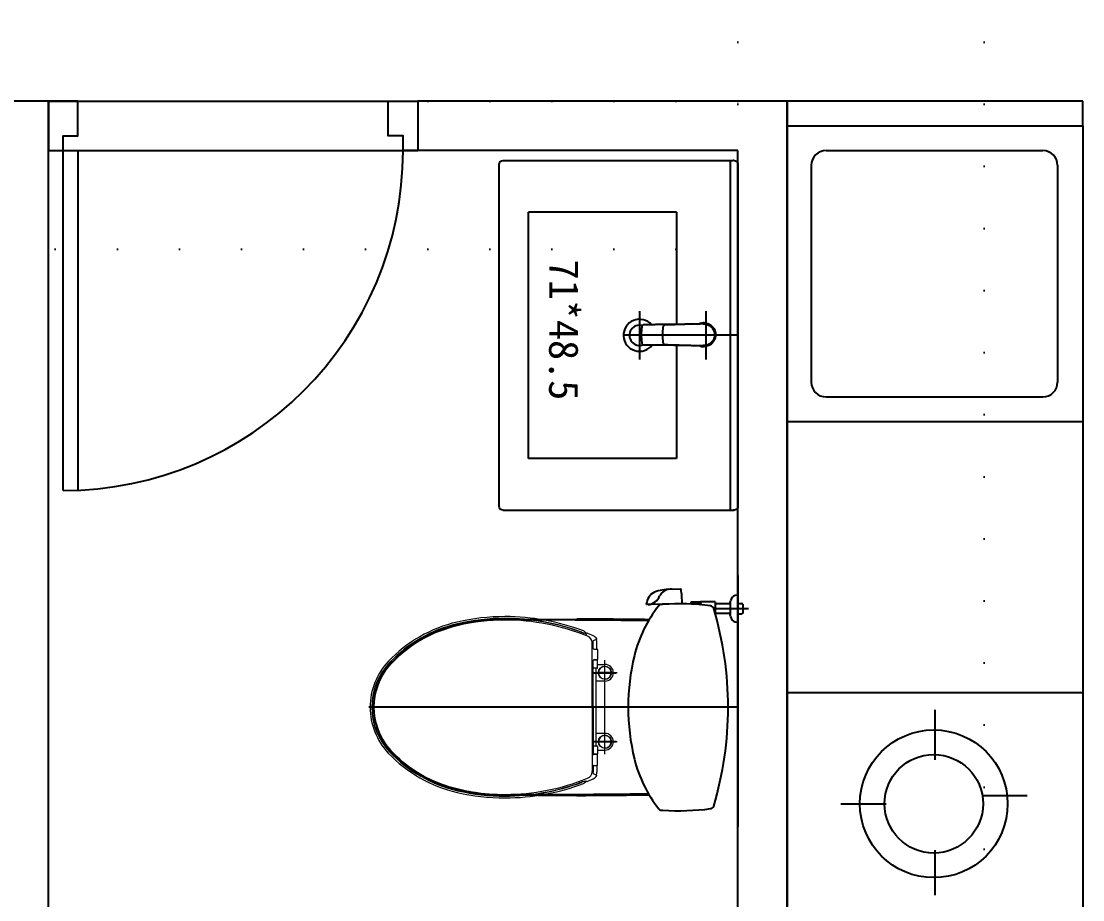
# Model space of a CAD drawing. Header units: millimetres. Extents: x 98197 to 106565, y 53890 to 60222.
# Drawn here: x 99821.6 to 100037.2, y 56473.5 to 56651.8 of the extents above; entities that cross this region are included whole.
import ezdxf

# ---------------------------------------------------------------- set-up
doc = ezdxf.new("R2010")
doc.units = ezdxf.units.MM
doc.header["$LTSCALE"] = 50
doc.header["$MEASUREMENT"] = 0
doc.linetypes.add('DASH_CENTER', pattern=[14, 11, -1, 1, -1])
doc.linetypes.add('DOT', pattern=[0.25, 0, -0.25])
doc.layers.get('0').update_dxf_attribs({"color": 8, "linetype": 'CONTINUOUS'})
doc.layers.add('00', color=7, linetype='DOT')
doc.styles.get("Standard").update_dxf_attribs({"font": 'romanc', "bigfont": 'CHINA.SHX'})

# ---------------------------------------------------------------- blocks, each defined once
blk = doc.blocks.new('*U37', base_point=(71322.47, 1628.82))
for p, q in [((71353.97, 1633.82), (71353.97, 1702.82)), ((71356.97, 1702.82), (71356.97, 1633.82)), ((71284.97, 1623.82), (71284.97, 1633.82)), ((71353.97, 1633.82), (71284.97, 1633.82)), ((71356.97, 1633.82), (71353.97, 1633.82)), ((71359.97, 1633.82), (71356.97, 1633.82)), ((71359.97, 1623.82), (71359.97, 1633.82)), ((71359.97, 1623.82), (71284.97, 1623.82))]:
    blk.add_line(p, q)
for points in [[(71284.97, 1633.82), (71287.97, 1633.82), (71287.97, 1630.82), (71290.97, 1630.82), (71290.97, 1623.82), (71284.97, 1623.82)], [(71359.97, 1633.82), (71356.97, 1633.82), (71356.97, 1630.82), (71353.97, 1630.82), (71353.97, 1623.82), (71359.97, 1623.82)]]:
    blk.add_lwpolyline(points)
blk.add_arc((71356.97, 1633.82), 69, 90, 180)

msp = doc.modelspace()

# ---------------------------------------------------------------- linework, layer by layer
for p, q in [((99827.154, 56635.566), (99817.154, 56635.566)), ((99827.154, 56370.566), (99827.154, 56635.566)), ((99977.154, 56635.566), (99902.154, 56635.566)), ((99977.154, 56425.566), (99977.154, 56635.566)), ((99977.154, 56630.566), (100037.154, 56630.566)), ((99977.154, 56630.566), (99977.154, 56425.566)), ((100037.154, 56630.566), (100037.154, 56425.566)), ((99967.154, 56625.566), (99902.154, 56625.566)), ((99967.154, 56370.566), (99967.154, 56625.566)), ((99985.03, 56625.566), (100029.03, 56625.566)), ((99967.154, 56622.766), (99967.154, 56553.366)), ((99982.03, 56622.569), (99982.03, 56578.566)), ((100032.03, 56622.566), (100032.03, 56578.566)), ((99947.154, 56592.958), (99947.154, 56583.174)), ((99960.654, 56592.958), (99960.654, 56583.174)), ((99947.57, 56589.351), (99947.541, 56588.958)), ((99947.61, 56589.742), (99947.57, 56589.351)), ((99947.629, 56589.863), (99947.61, 56589.742)), ((99947.644, 56589.922), (99947.629, 56589.863)), ((99947.68, 56590.003), (99947.644, 56589.922)), ((99947.729, 56590.071), (99947.68, 56590.003)), ((99947.742, 56590.084), (99947.729, 56590.071)), ((99947.82, 56590.142), (99947.742, 56590.084)), ((99947.896, 56590.173), (99947.82, 56590.142)), ((99947.949, 56590.183), (99947.896, 56590.173)), ((99947.982, 56590.185), (99947.949, 56590.183)), ((99948.072, 56590.192), (99947.982, 56590.185)), ((99948.102, 56590.192), (99948.072, 56590.192)), ((99948.346, 56590.197), (99948.102, 56590.192)), ((99948.59, 56590.201), (99948.346, 56590.197)), ((99948.834, 56590.205), (99948.59, 56590.201)), ((99949.132, 56590.211), (99948.834, 56590.205)), ((99949.172, 56590.211), (99949.132, 56590.211)), ((99949.327, 56590.213), (99949.172, 56590.211)), ((99949.486, 56590.214), (99949.327, 56590.213)), ((99949.668, 56590.216), (99949.486, 56590.214)), ((99949.855, 56590.217), (99949.668, 56590.216)), ((99950.047, 56590.219), (99949.855, 56590.217)), ((99950.243, 56590.221), (99950.047, 56590.219)), ((99950.465, 56590.224), (99950.243, 56590.221)), ((99950.691, 56590.227), (99950.465, 56590.224)), ((99950.967, 56590.23), (99950.691, 56590.227)), ((99951.246, 56590.233), (99950.967, 56590.23)), ((99951.618, 56590.238), (99951.246, 56590.233)), ((99952.343, 56590.247), (99951.618, 56590.238)), ((99951.884, 56589.356), (99951.855, 56588.962)), ((99951.928, 56589.749), (99951.884, 56589.356)), ((99951.947, 56589.856), (99951.928, 56589.749)), ((99951.964, 56589.907), (99951.947, 56589.856)), ((99952.002, 56589.978), (99951.964, 56589.907)), ((99952.052, 56590.038), (99952.002, 56589.978)), ((99952.117, 56590.088), (99952.052, 56590.038)), ((99952.127, 56590.095), (99952.117, 56590.088)), ((99952.202, 56590.131), (99952.127, 56590.095)), ((99952.255, 56590.145), (99952.202, 56590.131)), ((99952.36, 56590.157), (99952.255, 56590.145)), ((99954.12, 56590.27), (99952.343, 56590.247)), ((99952.402, 56590.159), (99952.36, 56590.157)), ((99952.628, 56590.166), (99952.402, 56590.159)), ((99952.856, 56590.174), (99952.628, 56590.166)), ((99953.087, 56590.181), (99952.856, 56590.174)), ((99953.32, 56590.188), (99953.087, 56590.181)), ((99953.554, 56590.195), (99953.32, 56590.188)), ((99953.789, 56590.202), (99953.554, 56590.195)), ((99954.261, 56590.215), (99953.789, 56590.202)), ((99955.093, 56590.282), (99954.12, 56590.27)), ((99954.576, 56590.224), (99954.261, 56590.215)), ((99955.208, 56590.242), (99954.576, 56590.224)), ((99955.588, 56590.289), (99955.093, 56590.282)), ((99955.603, 56590.253), (99955.208, 56590.242)), ((99956.331, 56590.298), (99955.588, 56590.289)), ((99956.395, 56590.274), (99955.603, 56590.253)), ((99957.117, 56590.309), (99956.331, 56590.298)), ((99957.583, 56590.307), (99956.395, 56590.274)), ((99957.689, 56590.317), (99957.117, 56590.309)), ((99958.089, 56590.321), (99957.583, 56590.307)), ((99957.993, 56590.321), (99957.689, 56590.317)), ((99958.245, 56590.325), (99957.993, 56590.321)), ((99958.245, 56590.325), (99957.993, 56590.321)), ((99958.215, 56590.324), (99958.089, 56590.321)), ((99959.852, 56590.369), (99958.215, 56590.324)), ((99959.852, 56590.369), (99958.396, 56590.329)), ((99958.568, 56590.334), (99958.396, 56590.329)), ((99958.72, 56590.338), (99958.568, 56590.334)), ((99958.867, 56590.342), (99958.72, 56590.338)), ((99959.002, 56590.346), (99958.867, 56590.342)), ((99959.132, 56590.35), (99959.002, 56590.346)), ((99959.258, 56590.353), (99959.132, 56590.35)), ((99959.442, 56590.442), (99959.23, 56590.352)), ((99959.378, 56590.356), (99959.258, 56590.353)), ((99959.562, 56590.361), (99959.378, 56590.356)), ((99959.769, 56590.53), (99959.442, 56590.442)), ((99959.726, 56590.366), (99959.562, 56590.361)), ((99959.876, 56590.37), (99959.765, 56590.367)), ((99960.092, 56590.57), (99959.769, 56590.53)), ((99960.092, 56590.57), (99959.769, 56590.53)), ((99959.983, 56590.372), (99959.876, 56590.37)), ((99960.023, 56590.373), (99959.983, 56590.372)), ((99960.086, 56590.373), (99959.983, 56590.372)), ((99960.03, 56590.373), (99959.983, 56590.372)), ((99960.09, 56590.374), (99960.016, 56590.373)), ((99960.03, 56590.373), (99960.016, 56590.373)), ((99960.086, 56590.373), (99960.023, 56590.373)), ((99960.117, 56590.374), (99960.071, 56590.373)), ((99960.071, 56590.373), (99960.14, 56590.373)), ((99960.09, 56590.374), (99960.142, 56590.373)), ((99960.09, 56590.374), (99960.188, 56590.372)), ((99960.09, 56590.374), (99960.14, 56590.373)), ((99960.312, 56590.572), (99960.092, 56590.57)), ((99960.117, 56590.374), (99960.148, 56590.373)), ((99960.128, 56590.374), (99960.122, 56590.374)), ((99960.128, 56590.374), (99960.155, 56590.373)), ((99960.139, 56590.373), (99960.132, 56590.373)), ((99960.137, 56590.373), (99960.148, 56590.373)), ((99960.139, 56590.373), (99960.174, 56590.373)), ((99960.142, 56590.373), (99960.188, 56590.372)), ((99960.142, 56590.373), (99960.174, 56590.373)), ((99960.142, 56590.373), (99960.174, 56590.373)), ((99960.159, 56590.373), (99960.181, 56590.373)), ((99960.197, 56590.374), (99960.166, 56590.373)), ((99960.181, 56590.373), (99960.191, 56590.373)), ((99960.191, 56590.373), (99960.181, 56590.373)), ((99960.191, 56590.373), (99960.233, 56590.372)), ((99960.191, 56590.373), (99960.213, 56590.372)), ((99960.197, 56590.374), (99960.222, 56590.374)), ((99960.222, 56590.374), (99960.4, 56590.365)), ((99960.233, 56590.372), (99960.27, 56590.37)), ((99960.27, 56590.37), (99960.371, 56590.364)), ((99960.312, 56590.572), (99960.353, 56590.57)), ((99960.329, 56590.366), (99960.371, 56590.364)), ((99960.353, 56590.57), (99960.521, 56590.555)), ((99960.4, 56590.365), (99960.498, 56590.354)), ((99960.498, 56590.354), (99960.596, 56590.34)), ((99960.521, 56590.555), (99960.692, 56590.527)), ((99960.596, 56590.34), (99960.694, 56590.321)), ((99960.692, 56590.527), (99960.863, 56590.486)), ((99960.692, 56590.527), (99960.863, 56590.486)), ((99960.694, 56590.321), (99960.791, 56590.297)), ((99960.791, 56590.297), (99960.92, 56590.258)), ((99960.863, 56590.486), (99961.035, 56590.431)), ((99960.863, 56590.486), (99961.035, 56590.431)), ((99960.92, 56590.258), (99961.048, 56590.209)), ((99961.035, 56590.431), (99961.205, 56590.362)), ((99961.048, 56590.209), (99961.172, 56590.153)), ((99961.172, 56590.153), (99961.294, 56590.089)), ((99961.205, 56590.362), (99961.371, 56590.279)), ((99961.294, 56590.089), (99961.416, 56590.013)), ((99961.371, 56590.279), (99961.532, 56590.182)), ((99961.416, 56590.013), (99961.534, 56589.929)), ((99961.532, 56590.182), (99961.687, 56590.072)), ((99961.534, 56589.929), (99961.647, 56589.836)), ((99961.647, 56589.836), (99961.755, 56589.735)), ((99961.687, 56590.072), (99961.833, 56589.949)), ((99961.755, 56589.735), (99961.888, 56589.589)), ((99961.833, 56589.949), (99961.968, 56589.815)), ((99961.888, 56589.589), (99962.009, 56589.429)), ((99961.968, 56589.815), (99962.131, 56589.622)), ((99962.009, 56589.429), (99962.115, 56589.259)), ((99962.131, 56589.622), (99962.272, 56589.414)), ((99962.272, 56589.414), (99962.422, 56589.121)), ((99967.154, 56588.066), (99943.904, 56588.066)), ((99947.523, 56588.565), (99947.517, 56588.172)), ((99947.517, 56588.172), (99947.523, 56587.778)), ((99947.541, 56588.958), (99947.523, 56588.565)), ((99947.523, 56587.778), (99947.541, 56587.385)), ((99947.541, 56587.385), (99947.57, 56586.992)), ((99951.838, 56588.567), (99951.833, 56588.172)), ((99951.838, 56588.567), (99951.833, 56588.172)), ((99951.833, 56588.172), (99951.838, 56587.776)), ((99951.833, 56588.172), (99951.838, 56587.776)), ((99951.855, 56588.962), (99951.838, 56588.567)), ((99951.838, 56587.776), (99951.855, 56587.381)), ((99951.855, 56587.381), (99951.884, 56586.987)), ((99962.115, 56589.259), (99962.179, 56589.135)), ((99962.179, 56587.208), (99962.115, 56587.084)), ((99962.179, 56589.135), (99962.236, 56589.007)), ((99962.236, 56587.336), (99962.179, 56587.208)), ((99962.236, 56589.007), (99962.284, 56588.877)), ((99962.284, 56587.467), (99962.236, 56587.336)), ((99962.422, 56587.222), (99962.272, 56586.929)), ((99962.284, 56588.877), (99962.324, 56588.743)), ((99962.324, 56587.6), (99962.284, 56587.467)), ((99962.324, 56588.743), (99962.355, 56588.608)), ((99962.355, 56587.735), (99962.324, 56587.6)), ((99962.355, 56588.608), (99962.378, 56588.472)), ((99962.378, 56587.871), (99962.355, 56587.735)), ((99962.378, 56588.472), (99962.392, 56588.336)), ((99962.392, 56588.007), (99962.378, 56587.871)), ((99962.392, 56588.336), (99962.398, 56588.172)), ((99962.398, 56588.172), (99962.392, 56588.007)), ((99962.422, 56589.121), (99962.529, 56588.818)), ((99962.529, 56587.525), (99962.422, 56587.222)), ((99962.529, 56588.818), (99962.596, 56588.491)), ((99962.596, 56587.853), (99962.529, 56587.525)), ((99962.596, 56588.491), (99962.617, 56588.172)), ((99962.617, 56588.172), (99962.596, 56587.853)), ((99947.57, 56586.992), (99947.61, 56586.601)), ((99947.61, 56586.601), (99947.629, 56586.48)), ((99947.629, 56586.48), (99947.644, 56586.421)), ((99947.644, 56586.421), (99947.68, 56586.34)), ((99947.68, 56586.34), (99947.729, 56586.272)), ((99947.729, 56586.272), (99947.742, 56586.259)), ((99947.742, 56586.259), (99947.82, 56586.201)), ((99947.82, 56586.201), (99947.896, 56586.171)), ((99947.896, 56586.171), (99947.949, 56586.161)), ((99947.949, 56586.161), (99947.982, 56586.158)), ((99947.982, 56586.158), (99948.072, 56586.151)), ((99948.072, 56586.151), (99948.102, 56586.151)), ((99948.102, 56586.151), (99948.346, 56586.147)), ((99948.346, 56586.147), (99948.59, 56586.142)), ((99948.59, 56586.142), (99948.834, 56586.138)), ((99948.834, 56586.138), (99949.132, 56586.133)), ((99949.132, 56586.133), (99949.172, 56586.132)), ((99949.172, 56586.132), (99949.327, 56586.131)), ((99949.327, 56586.131), (99949.486, 56586.129)), ((99949.486, 56586.129), (99949.668, 56586.128)), ((99949.668, 56586.128), (99949.855, 56586.126)), ((99949.855, 56586.126), (99950.047, 56586.124)), ((99950.047, 56586.124), (99950.243, 56586.122)), ((99950.243, 56586.122), (99950.465, 56586.119)), ((99950.465, 56586.119), (99950.691, 56586.117)), ((99950.691, 56586.117), (99950.967, 56586.113)), ((99950.967, 56586.113), (99951.246, 56586.11)), ((99951.246, 56586.11), (99951.618, 56586.105)), ((99951.618, 56586.105), (99952.343, 56586.096)), ((99951.884, 56586.987), (99951.928, 56586.594)), ((99951.928, 56586.594), (99951.947, 56586.487)), ((99951.947, 56586.487), (99951.964, 56586.436)), ((99951.964, 56586.436), (99952.002, 56586.366)), ((99952.002, 56586.366), (99952.052, 56586.305)), ((99952.052, 56586.305), (99952.117, 56586.255)), ((99952.117, 56586.255), (99952.127, 56586.248)), ((99952.127, 56586.248), (99952.202, 56586.213)), ((99952.202, 56586.213), (99952.255, 56586.199)), ((99952.255, 56586.199), (99952.36, 56586.186)), ((99952.343, 56586.096), (99954.12, 56586.073)), ((99952.36, 56586.186), (99952.402, 56586.184)), ((99952.402, 56586.184), (99952.628, 56586.177)), ((99952.628, 56586.177), (99952.856, 56586.17)), ((99952.856, 56586.17), (99953.087, 56586.162)), ((99953.087, 56586.162), (99953.32, 56586.155)), ((99953.32, 56586.155), (99953.554, 56586.148)), ((99953.554, 56586.148), (99953.789, 56586.141)), ((99953.789, 56586.141), (99954.261, 56586.128)), ((99954.12, 56586.073), (99955.093, 56586.061)), ((99954.261, 56586.128), (99954.576, 56586.119)), ((99954.576, 56586.119), (99955.208, 56586.102)), ((99955.093, 56586.061), (99955.588, 56586.054)), ((99955.208, 56586.102), (99955.603, 56586.091)), ((99955.588, 56586.054), (99956.331, 56586.045)), ((99955.603, 56586.091), (99956.395, 56586.069)), ((99956.331, 56586.045), (99957.117, 56586.035)), ((99956.395, 56586.069), (99957.583, 56586.036)), ((99957.117, 56586.035), (99957.689, 56586.027)), ((99957.583, 56586.036), (99958.089, 56586.023)), ((99957.689, 56586.027), (99957.993, 56586.022)), ((99957.993, 56586.022), (99958.246, 56586.018)), ((99957.993, 56586.022), (99958.246, 56586.018)), ((99958.089, 56586.023), (99958.215, 56586.019)), ((99958.215, 56586.019), (99959.852, 56585.974)), ((99958.396, 56586.014), (99958.568, 56586.009)), ((99958.396, 56586.014), (99959.852, 56585.974)), ((99958.568, 56586.009), (99958.72, 56586.005)), ((99958.72, 56586.005), (99958.867, 56586.001)), ((99958.867, 56586.001), (99959.002, 56585.997)), ((99959.002, 56585.997), (99959.132, 56585.994)), ((99959.132, 56585.994), (99959.258, 56585.99)), ((99959.23, 56585.991), (99959.442, 56585.901)), ((99959.258, 56585.99), (99959.378, 56585.987)), ((99959.378, 56585.987), (99959.562, 56585.982)), ((99959.442, 56585.901), (99959.769, 56585.813)), ((99959.562, 56585.982), (99959.726, 56585.977)), ((99959.765, 56585.976), (99959.876, 56585.973)), ((99959.765, 56585.976), (99959.874, 56585.973)), ((99959.769, 56585.813), (99960.092, 56585.774)), ((99959.816, 56585.975), (99959.863, 56585.972)), ((99959.863, 56585.972), (99959.926, 56585.968)), ((99959.876, 56585.973), (99959.983, 56585.971)), ((99959.926, 56585.968), (99959.978, 56585.964)), ((99959.978, 56585.964), (99960.02, 56585.96)), ((99959.983, 56585.971), (99960.086, 56585.97)), ((99959.983, 56585.971), (99960.023, 56585.97)), ((99959.983, 56585.971), (99960.03, 56585.97)), ((99960.016, 56585.97), (99960.03, 56585.97)), ((99960.016, 56585.97), (99960.09, 56585.97)), ((99960.023, 56585.97), (99960.086, 56585.97)), ((99960.071, 56585.97), (99960.117, 56585.97)), ((99960.14, 56585.97), (99960.071, 56585.97)), ((99960.188, 56585.971), (99960.09, 56585.97)), ((99960.14, 56585.97), (99960.09, 56585.97)), ((99960.142, 56585.97), (99960.09, 56585.97)), ((99960.092, 56585.774), (99960.312, 56585.772)), ((99960.148, 56585.97), (99960.117, 56585.97)), ((99960.122, 56585.97), (99960.128, 56585.97)), ((99960.155, 56585.97), (99960.128, 56585.97)), ((99960.132, 56585.97), (99960.139, 56585.97)), ((99960.148, 56585.97), (99960.137, 56585.97)), ((99960.174, 56585.97), (99960.139, 56585.97)), ((99960.188, 56585.971), (99960.142, 56585.97)), ((99960.174, 56585.97), (99960.142, 56585.97)), ((99960.174, 56585.97), (99960.142, 56585.97)), ((99960.181, 56585.97), (99960.159, 56585.97)), ((99960.166, 56585.97), (99960.197, 56585.969)), ((99960.191, 56585.97), (99960.181, 56585.97)), ((99960.181, 56585.97), (99960.191, 56585.97)), ((99960.213, 56585.971), (99960.191, 56585.97)), ((99960.233, 56585.971), (99960.191, 56585.97)), ((99960.222, 56585.97), (99960.197, 56585.969)), ((99960.4, 56585.978), (99960.222, 56585.97)), ((99960.27, 56585.973), (99960.233, 56585.971)), ((99960.371, 56585.979), (99960.27, 56585.973)), ((99960.353, 56585.774), (99960.312, 56585.772)), ((99960.371, 56585.979), (99960.33, 56585.977)), ((99960.521, 56585.789), (99960.353, 56585.774)), ((99960.498, 56585.989), (99960.4, 56585.978)), ((99960.596, 56586.003), (99960.498, 56585.989)), ((99960.692, 56585.816), (99960.521, 56585.789)), ((99960.694, 56586.023), (99960.596, 56586.003)), ((99960.863, 56585.857), (99960.692, 56585.816)), ((99960.863, 56585.857), (99960.692, 56585.816)), ((99960.791, 56586.046), (99960.694, 56586.023)), ((99960.92, 56586.086), (99960.791, 56586.046)), ((99961.035, 56585.912), (99960.863, 56585.857)), ((99961.035, 56585.912), (99960.863, 56585.857)), ((99961.048, 56586.134), (99960.92, 56586.086)), ((99961.205, 56585.981), (99961.035, 56585.912)), ((99961.172, 56586.19), (99961.048, 56586.134)), ((99961.294, 56586.255), (99961.172, 56586.19)), ((99961.371, 56586.064), (99961.205, 56585.981)), ((99961.416, 56586.33), (99961.294, 56586.255)), ((99961.532, 56586.161), (99961.371, 56586.064)), ((99961.534, 56586.414), (99961.416, 56586.33)), ((99961.687, 56586.271), (99961.532, 56586.161)), ((99961.647, 56586.507), (99961.534, 56586.414)), ((99961.755, 56586.608), (99961.647, 56586.507)), ((99961.911, 56586.46), (99961.687, 56586.271)), ((99961.888, 56586.755), (99961.755, 56586.608)), ((99962.009, 56586.914), (99961.888, 56586.755)), ((99962.131, 56586.721), (99961.911, 56586.46)), ((99962.115, 56587.084), (99962.009, 56586.914)), ((99962.272, 56586.929), (99962.131, 56586.721)), ((99985.03, 56575.566), (100029.03, 56575.566)), ((99977.154, 56570.566), (100037.154, 56570.566)), ((99967.154, 56539.279), (99967.154, 56488.299)), ((99953.795, 56536.541), (99955.549, 56536.576)), ((99948.609, 56533.492), (99948.632, 56533.824)), ((99955.804, 56533.581), (99948.66, 56533.439)), ((99957.57, 56533.766), (99957.57, 56533.494)), ((99959.45, 56533.926), (99957.73, 56533.926)), ((99959.29, 56533.892), (99957.73, 56533.892)), ((99959.29, 56533.493), (99957.73, 56533.493)), ((99959.144, 56533.685), (99959.09, 56533.571)), ((99959.09, 56533.571), (99959.12, 56533.523)), ((99959.12, 56533.523), (99959.21, 56533.497)), ((99959.306, 56533.867), (99959.144, 56533.685)), ((99959.33, 56533.852), (99959.33, 56533.533)), ((99959.49, 56533.886), (99959.49, 56533.363)), ((99959.49, 56533.446), (99959.538, 56533.446)), ((99962.554, 56533.966), (99959.554, 56533.966)), ((99959.554, 56533.966), (99959.554, 56533.358)), ((99959.554, 56533.358), (99959.554, 56533.846)), ((99962.554, 56533.966), (99962.554, 56531.457)), ((99965.554, 56533.566), (99962.554, 56533.566)), ((99965.554, 56533.766), (99965.554, 56533.596)), ((99965.554, 56533.596), (99965.554, 56531.536)), ((99965.559, 56533.808), (99965.645, 56534.169)), ((99966.954, 56535.316), (99967.154, 56535.316)), ((99967.154, 56529.816), (99967.154, 56535.316)), ((99967.154, 56533.596), (99967.923, 56533.596)), ((99968.034, 56533.593), (99967.923, 56533.596)), ((99968.154, 56533.473), (99968.034, 56533.593)), ((99968.154, 56533.473), (99968.154, 56531.66)), ((99969.295, 56532.566), (99962.233, 56532.566)), ((99965.554, 56531.566), (99962.554, 56531.566)), ((99965.554, 56531.536), (99965.554, 56531.367)), ((99965.645, 56530.963), (99965.559, 56531.325)), ((99967.154, 56531.536), (99967.922, 56531.536)), ((99968.034, 56531.54), (99967.922, 56531.536)), ((99968.154, 56531.66), (99968.034, 56531.54)), ((99966.954, 56529.816), (99967.154, 56529.832)), ((99977.154, 56515.566), (100037.154, 56515.566)), ((99892.454, 56512.566), (99892.454, 56512.466)), ((100007.154, 56501.893), (100007.154, 56512.022)), ((100025.857, 56494.566), (100016.692, 56494.566)), ((99997.22, 56492.878), (99988.056, 56492.878)), ((100007.154, 56474.401), (100007.154, 56483.565))]:
    msp.add_line(p, q)
at = {"ltscale": 0.1}
for p, q in [((99918.654, 56553.366), (99918.654, 56622.766)), ((99919.454, 56623.566), (99966.154, 56623.566)), ((99965.554, 56623.566), (99965.554, 56552.566)), ((99966.354, 56623.566), (99966.154, 56623.566)), ((99924.654, 56563.066), (99924.654, 56613.066)), ((99954.654, 56613.066), (99924.654, 56613.066)), ((99954.654, 56613.066), (99954.654, 56590.226)), ((99954.654, 56586.117), (99954.654, 56563.066)), ((99954.654, 56563.066), (99924.654, 56563.066)), ((99919.454, 56552.566), (99966.154, 56552.566)), ((99966.154, 56552.566), (99966.354, 56552.566)), ((99966.354, 56552.566), (99966.154, 56552.566))]:
    msp.add_line(p, q, dxfattribs=at)
at = {"ltscale": 50}
for p, q in [((99919.154, 56530.316), (99926.617, 56530.391)), ((99919.154, 56494.816), (99926.617, 56494.742))]:
    msp.add_line(p, q, dxfattribs=at)
at = {"linetype": 'Continuous'}
for p, q in [((99926.617, 56530.391), (99934.454, 56530.469)), ((99926.617, 56494.742), (99934.454, 56494.664))]:
    msp.add_line(p, q, dxfattribs=at)
at = {"lineweight": 13}
for p, q in [((99936.3, 56527.303), (99936.3, 56527.099)), ((99937.55, 56512.566), (99937.55, 56525.582)), ((99937.758, 56524.466), (99937.758, 56525.719)), ((99938.503, 56524.466), (99938.503, 56525.719)), ((99937.858, 56524.366), (99938.53, 56524.366)), ((99938.53, 56524.366), (99938.55, 56524.366)), ((99938.65, 56524.266), (99938.65, 56522.266)), ((99937.758, 56512.566), (99937.758, 56522.069)), ((99938.504, 56520.466), (99937.758, 56520.466)), ((99938.55, 56522.116), (99937.772, 56522.116)), ((99938.55, 56522.166), (99937.858, 56522.166)), ((99938.273, 56520.366), (99938.273, 56517.916)), ((99938.504, 56520.466), (99938.373, 56520.466)), ((99938.55, 56520.466), (99938.504, 56520.466)), ((99938.65, 56521.316), (99938.65, 56522.016)), ((99938.65, 56520.566), (99938.65, 56521.316)), ((99938.65, 56521.266), (99940.15, 56521.266)), ((99938.273, 56517.916), (99938.273, 56507.216)), ((99940.15, 56517.866), (99938.273, 56517.866)), ((99937.55, 56512.566), (99937.55, 56499.551)), ((99937.758, 56512.566), (99937.758, 56503.064)), ((99940.15, 56507.266), (99938.273, 56507.266)), ((99938.273, 56507.216), (99938.273, 56504.766)), ((99938.504, 56504.666), (99937.758, 56504.666)), ((99938.504, 56504.666), (99938.373, 56504.666)), ((99938.55, 56504.666), (99938.504, 56504.666)), ((99938.65, 56504.566), (99938.65, 56503.816)), ((99938.65, 56503.866), (99940.15, 56503.866)), ((99938.65, 56503.816), (99938.65, 56503.116)), ((99938.55, 56503.016), (99937.772, 56503.016)), ((99938.55, 56502.966), (99937.858, 56502.966)), ((99938.65, 56500.866), (99938.65, 56502.866)), ((99937.758, 56500.666), (99937.758, 56499.414)), ((99937.858, 56500.766), (99938.53, 56500.766)), ((99938.503, 56500.666), (99938.503, 56499.414)), ((99938.53, 56500.766), (99938.55, 56500.766))]:
    msp.add_line(p, q, dxfattribs=at)
at = {"linetype": 'DASH_CENTER', "lineweight": 13, "ltscale": 5}
for p, q in [((99940.154, 56503.016), (99940.154, 56522.116)), ((99942.654, 56519.566), (99937.654, 56519.566)), ((99942.045, 56519.566), (99938.592, 56519.566)), ((99942.624, 56505.566), (99937.654, 56505.566))]:
    msp.add_line(p, q, dxfattribs=at)
at = {"ltscale": 3}
for p, q in [((99937.854, 56519.566), (99942.454, 56519.566)), ((99941.731, 56519.566), (99938.592, 56519.566)), ((99942.454, 56505.566), (99937.854, 56505.566)), ((99941.795, 56505.566), (99938.602, 56505.566))]:
    msp.add_line(p, q, dxfattribs=at)
at = {"linetype": 'DASH_CENTER', "ltscale": 5}
msp.add_line((99967.154, 56512.566), (99892.192, 56512.566), dxfattribs=at)
msp.add_lwpolyline([(100037.154, 56635.566), (99977.154, 56635.566), (99977.154, 56630.566), (100037.154, 56630.566)], close=True)
at = {"linetype": 'Continuous'}
msp.add_lwpolyline([(100037.154, 56630.566), (100037.154, 56425.566), (99977.154, 56425.566), (99977.154, 56630.566), (100037.154, 56630.566)], dxfattribs=at)
at = {"lineweight": 13}
for centre in [(99940.135, 56519.566), (99940.139, 56505.566)]:
    msp.add_circle(centre, 1.32, dxfattribs=at)
for radius in [15, 10]:
    msp.add_circle((100006.903, 56492.97), radius)
for centre, radius, start, end in [((99985.03, 56622.566), 3, 90, 179.9422), ((100029.03, 56622.566), 3, 0, 90), ((99947.154, 56588.066), 3.25, 41.38229, 323.35472), ((99947.154, 56588.066), 2.05, 74.35392, 292.00246), ((99985.03, 56578.566), 3, 180, 270), ((100029.03, 56578.566), 3, 270, 0), ((99951.561, 56533.286), 2.978, 109.64366, 169.58565), ((99954.672, 56518.408), 18.154, 92.76764, 103.09033), ((99953.639, 56533.873), 2.705, 101.84314, 151.91498), ((99955.55, 56536.526), 0.05, 6.74216, 91.13897), ((99933.576, 56533.525), 22.228, 0.14301, 7.77446), ((99948.659, 56533.489), 0.05, 176.13897, 271.13897), ((99948.636, 56536.204), 2.822, 274.82577, 337.99469), ((99951.658, 56532.692), 0.75, 93.87543, 141.49007), ((99955.054, 56482.556), 51, 93.56643, 93.87543), ((99955.054, 56482.556), 51, 82.62672, 93.56643), ((99957.73, 56533.766), 0.16, 90, 180), ((99957.73, 56533.732), 0.16, 90, 180), ((99957.73, 56533.333), 0.16, 90, 103.4604), ((99959.29, 56533.852), 0.04, 0, 90), ((99959.29, 56533.533), 0.04, 270, 0), ((99959.45, 56533.886), 0.04, 0, 90), ((99959.538, 56533.486), 0.04, 270, 293.57818), ((99965.734, 56533.766), 0.18, 166.67808, 179.99928), ((99968.107, 56533.586), 2.53, 159.53843, 166.67808), ((99966.954, 56534.016), 1.3, 90, 159.53843), ((99971.573, 56516.845), 26.2, 141.49007, 166.21624), ((99961.503, 56532.391), 0.75, 16.64366, 82.62672), ((99895.154, 56512.556), 70, 0, 16.64366), ((99965.734, 56531.367), 0.18, 179.99928, 193.32192), ((99968.107, 56531.546), 2.53, 193.32192, 200.46157), ((99966.954, 56531.116), 1.3, 200.46157, 270), ((99989.054, 56512.556), 44.2, 166.21624, 180), ((99989.054, 56512.576), 44.2, 180, 193.78376), ((99895.154, 56512.556), 70, 343.35634, 0), ((99971.828, 56508.381), 26.47, 193.84711, 218.3567), ((99961.503, 56492.722), 0.75, 277.37328, 343.35634), ((99951.658, 56492.421), 0.75, 218.50993, 266.12457), ((99955.054, 56542.556), 51, 266.12457, 266.43357), ((99955.054, 56542.556), 51, 266.43357, 277.37328)]:
    msp.add_arc(centre, radius, start, end)
at = {"ltscale": 0.1, "extrusion": (0, 0, -1)}
for centre, start, end in [((-99919.454, 56622.766), 0, 90), ((-99966.354, 56622.766), 90, 180), ((-99919.454, 56553.366), 270, 0), ((-99966.354, 56553.366), 180, 270)]:
    msp.add_arc(centre, 0.8, start, end, dxfattribs=at)
at = {"lineweight": 13}
for centre, radius, start, end in [((99916.462, 56502.579), 28, 103.055, 136.46429), ((99916.462, 56502.579), 27.65, 103.055, 136.46429), ((99916.462, 56502.579), 27.6, 103.055, 136.46429), ((99916.462, 56502.579), 27.3, 103.055, 136.46429), ((99919.85, 56487.966), 43, 90, 103.055), ((99919.85, 56487.966), 42.65, 90, 103.055), ((99919.85, 56487.966), 42.6, 90, 103.055), ((99919.85, 56487.966), 42.3, 90, 103.055), ((99919.85, 56485.966), 45, 69.2634, 90), ((99919.85, 56485.966), 44.65, 69.64862, 90), ((99919.85, 56485.966), 44.6, 70.15121, 90), ((99919.85, 56485.966), 44.3, 67.75891, 90), ((99937.083, 56533.601), 6.056, 249.81353, 262.00981), ((99935.1, 56527.079), 0.8, 56.74561, 69.64862), ((99935.1, 56527.079), 0.8, 13.44646, 56.74561), ((99935.5, 56527.303), 0.8, 22.06861, 69.2634), ((99935.5, 56527.303), 0.8, 22.04937, 22.06861), ((99937.083, 56533.601), 6.056, 262.00981, 262.12238), ((99935.5, 56527.303), 0.8, 0, 22.04937), ((99936.314, 56528.05), 0.453, 262.28928, 282.53917), ((99936.638, 56527.27), 0.407, 119.50951, 123.71843), ((99936.474, 56527.552), 0.0811, 67.5142, 116.25208), ((99918.908, 56484.935), 46.176, 65.89747, 67.59969), ((99936.05, 56525.582), 1.5, 4.7417, 67.75891), ((99936.981, 56525.537), 1.735, 30.74626, 63.14342), ((99936.05, 56525.582), 1.5, 360, 4.7417), ((99939.831, 56521.5), 4.991, 106.81061, 115.01916), ((99936.647, 56525.734), 1.111, 359.23674, 15.01334), ((99938.361, 56526.39), 0.116, 282.99792, 16.92453), ((99936.914, 56525.68), 1.589, 1.40433, 22.0493), ((99937.858, 56524.466), 0.1, 180, 270), ((99938.734, 56524.475), 0.231, 182.05239, 207.96027), ((99938.55, 56524.266), 0.1, 0, 90), ((99905.95, 56512.566), 13.5, 136.46429, 180), ((99905.95, 56512.566), 13.15, 136.46429, 223.53571), ((99905.95, 56512.566), 13.1, 136.46429, 180), ((99905.95, 56512.566), 12.8, 136.46429, 223.53571), ((99937.858, 56522.066), 0.1, 150.00087, 178.71361), ((99937.858, 56522.066), 0.1, 90, 150.00087), ((99938.373, 56520.366), 0.1, 90, 180), ((99938.55, 56522.266), 0.1, 270.00001, 0), ((99938.55, 56522.016), 0.1, 0, 90), ((99938.55, 56520.566), 0.1, 270, 0), ((99940.135, 56519.566), 1.3, 317.20382, 312.79618), ((99940.15, 56519.566), 1.7, 270, 90), ((99905.95, 56512.566), 13.5, 180, 223.53571), ((99905.95, 56512.566), 13.1, 180, 223.53571), ((99940.139, 56505.566), 1.3, 317.20382, 312.79618), ((99940.15, 56505.566), 1.7, 270, 90), ((99916.462, 56522.554), 28, 223.53571, 256.945), ((99916.462, 56522.554), 27.65, 223.53571, 256.945), ((99916.462, 56522.554), 27.6, 223.53571, 256.945), ((99916.462, 56522.554), 27.3, 223.53571, 256.945), ((99937.858, 56503.066), 0.1, 181.28639, 209.99913), ((99938.373, 56504.766), 0.1, 180, 270), ((99938.55, 56504.566), 0.1, 0, 90), ((99938.55, 56503.116), 0.1, 270, 0), ((99937.858, 56503.066), 0.1, 209.99913, 270), ((99938.55, 56502.866), 0.1, 0, 89.99999), ((99936.05, 56499.551), 1.5, 292.24109, 355.2583), ((99936.05, 56499.551), 1.5, 355.2583, 0), ((99936.647, 56499.399), 1.111, 344.98666, 0.76326), ((99939.831, 56503.633), 4.991, 244.98084, 253.18939), ((99937.858, 56500.666), 0.1, 90, 180), ((99936.914, 56499.453), 1.589, 337.9507, 358.59567), ((99938.361, 56498.743), 0.116, 343.07547, 77.00208), ((99938.734, 56500.658), 0.231, 152.03973, 177.94761), ((99938.55, 56500.866), 0.1, 270, 0), ((99919.85, 56539.166), 44.3, 270, 292.24109), ((99919.85, 56539.166), 44.65, 270, 290.35138), ((99919.85, 56539.166), 44.6, 270, 289.84879), ((99919.85, 56539.166), 45, 270, 290.7366), ((99937.083, 56491.532), 6.056, 104.70072, 110.18647), ((99935.1, 56498.054), 0.8, 290.35138, 303.91562), ((99937.083, 56491.532), 6.056, 97.99019, 104.70072), ((99935.5, 56497.83), 0.8, 290.7366, 337.93139), ((99937.083, 56491.532), 6.056, 97.87762, 97.99019), ((99936.314, 56497.082), 0.453, 77.46083, 97.71072), ((99936.638, 56497.862), 0.407, 236.28157, 240.49049), ((99936.474, 56497.581), 0.0811, 243.74792, 292.4858), ((99918.908, 56540.198), 46.176, 292.40031, 294.10253), ((99936.981, 56499.596), 1.735, 296.85658, 329.25374), ((99919.85, 56537.166), 43, 256.945, 270), ((99919.85, 56537.166), 42.65, 256.945, 270), ((99919.85, 56537.166), 42.6, 256.945, 270), ((99919.85, 56537.166), 42.3, 256.945, 270)]:
    msp.add_arc(centre, radius, start, end, dxfattribs=at)
at = {"ltscale": 50}
for centre, radius, start, end in [((99919.154, 56494.316), 36, 89.98303, 111.25428), ((99915.167, 56504.568), 25, 111.25427, 139.03552), ((99905.954, 56512.566), 12.8, 139.03551, 220.96449), ((99915.167, 56520.565), 25, 220.96448, 248.74573), ((99919.154, 56530.816), 36, 248.74572, 270.00002)]:
    msp.add_arc(centre, radius, start, end, dxfattribs=at)
at = {"linetype": 'Continuous'}
for centre, radius, start, end in [((99919.154, 54080.189), 2450.127, 89.302202, 89.999994), ((99919.154, 54080.189), 2450.327, 89.299498, 89.64224), ((99919.154, 58944.944), 2450.127, 270.000004, 270.697719), ((99919.154, 58944.944), 2450.127, 270.185959, 270.697719), ((99919.154, 58944.944), 2450.327, 270.35776, 270.70041), ((99919.154, 58944.944), 2450.327, 270.35776, 270.70041)]:
    msp.add_arc(centre, radius, start, end, dxfattribs=at)
at = {"layer": '00'}
for p, q in [((99967.154, 57025.566), (99967.154, 56425.566)), ((100017.154, 57025.566), (100017.154, 56425.566)), ((99967.154, 56635.566), (99449.654, 56635.566)), ((99967.154, 56605.566), (99449.654, 56605.566))]:
    msp.add_line(p, q, dxfattribs=at)

# ---------------------------------------------------------------- block references
at = {"rotation": 180}
msp.add_blockref('*U37', (99864.654, 56630.566), dxfattribs=at)

# ---------------------------------------------------------------- texts
at = {"lineweight": 40, "insert": (99931.781, 56589.147), "char_height": 6, "width": 43.84929, "attachment_point": 5, "rotation": 269.88004}
msp.add_mtext('{\\fDFKai-SB|b0|i0|c136|p65;\\C5;71*48.5}', dxfattribs=at)

doc.saveas('drawing.dxf')
